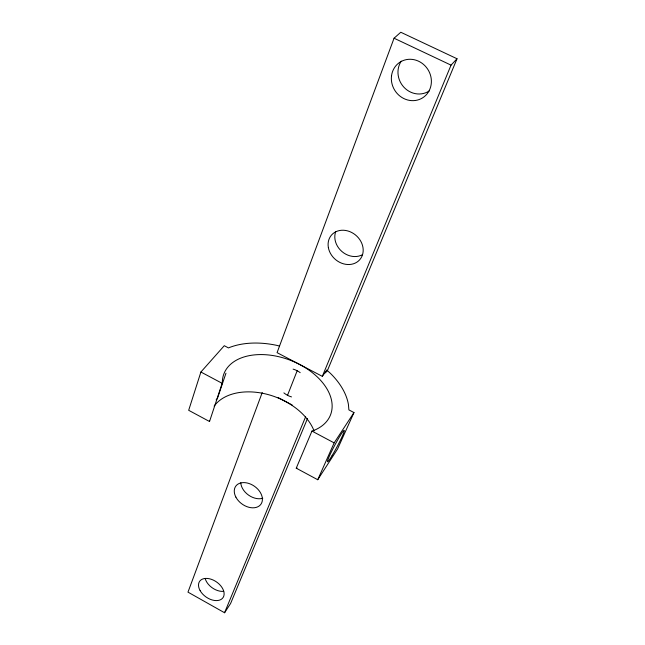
<?xml version="1.0" encoding="UTF-8"?>
<svg xmlns="http://www.w3.org/2000/svg" width="645" height="645" viewBox="0 0 645 645"><rect width="100%" height="100%" fill="white"/><g stroke="black" fill="none" stroke-linecap="round" stroke-linejoin="round"><path stroke-width="0.97" d="M279.382 346.034L276.85 345.381A75.014 47.907 21 0 0 229.072 347.655L228.499 347.929L224.275 345.704L200.901 372.02L188.679 410.301L209.528 421.516L222.332 382.783A57.123 36.467 21 0 1 300.127 364.723A57.123 36.467 21 0 1 312.744 430.852L311.954 431.078L296.248 468.173L317.727 479.735L337.561 449.001L353.976 412.566L348.889 409.897L348.421 404.488A75.014 47.907 21 0 0 330.474 373.407L326.838 370.141L322.331 376.349L277.076 352.654L394.063 38.216L400.779 32.25L457.023 58.751L327.209 371.085M225.96 373.221L217.405 398.465A17.463 3.29 -61.9 0 1 216.156 399.844M262.233 392.539L187.977 592.134L224.565 612.75L230.612 603.478L307.504 418.492M287.525 395.304L297.168 370.754M224.565 612.75L305.649 416.686M322.331 376.349L451.04 65.137L457.023 58.751M325.701 372.883L326.838 370.141M317.727 479.735L334.15 442.881L353.976 412.566M296.248 468.173L297.014 467.939M394.063 38.216L451.04 65.137M278.164 397.594L292.217 405.036M200.901 372.02L222.42 383.461M311.954 431.078L334.15 442.881M209.456 420.838L209.528 421.516M214.124 406.173A55.462 36.886 21 0 1 266.361 394.119A55.462 36.886 21 0 1 314.083 430.933M291.5 396.909A16.947 12.989 37.2 0 1 283.881 392.886M293.112 369.142A16.947 12.989 37.2 0 1 300.183 372.665M362.546 254.638A18.512 15.754 41.1 0 1 341.898 251.502A18.512 15.754 41.1 0 1 335.763 231.499M262.789 498.246A15.327 10.82 35.7 0 1 248.567 495.126A15.327 10.82 35.7 0 1 240.779 482.726M223.718 591.336A14.126 9.175 35 0 1 205.255 578.815M429.175 90.969A20.85 19.406 59.1 0 1 403.972 87.285A20.85 19.406 59.1 0 1 401.255 61.154M328.345 247.478A18.737 15.835 41 0 0 356.878 262.184A18.737 15.835 41 0 0 351.694 232.482A18.737 15.835 41 0 0 328.345 247.478M391.499 76.013A21.132 19.576 57.9 0 0 419.169 99.54A21.132 19.576 57.9 0 0 423.443 64.347A21.132 19.576 57.9 0 0 391.499 76.013M235.893 497.142A15.488 10.836 35.7 0 0 260.257 505.043A15.488 10.836 35.7 0 0 248.857 483.452A15.488 10.836 35.7 0 0 235.893 497.142M200.127 590.643A14.263 9.167 35 0 0 222.315 598.496A14.263 9.167 35 0 0 211.52 579.363A14.263 9.167 35 0 0 200.127 590.643M332.143 455.491A17.721 1.363 -62 0 0 344.277 430.489A17.721 1.363 -62 0 0 331.256 452.129A17.721 1.363 -62 0 0 332.143 455.491"/></g></svg>
